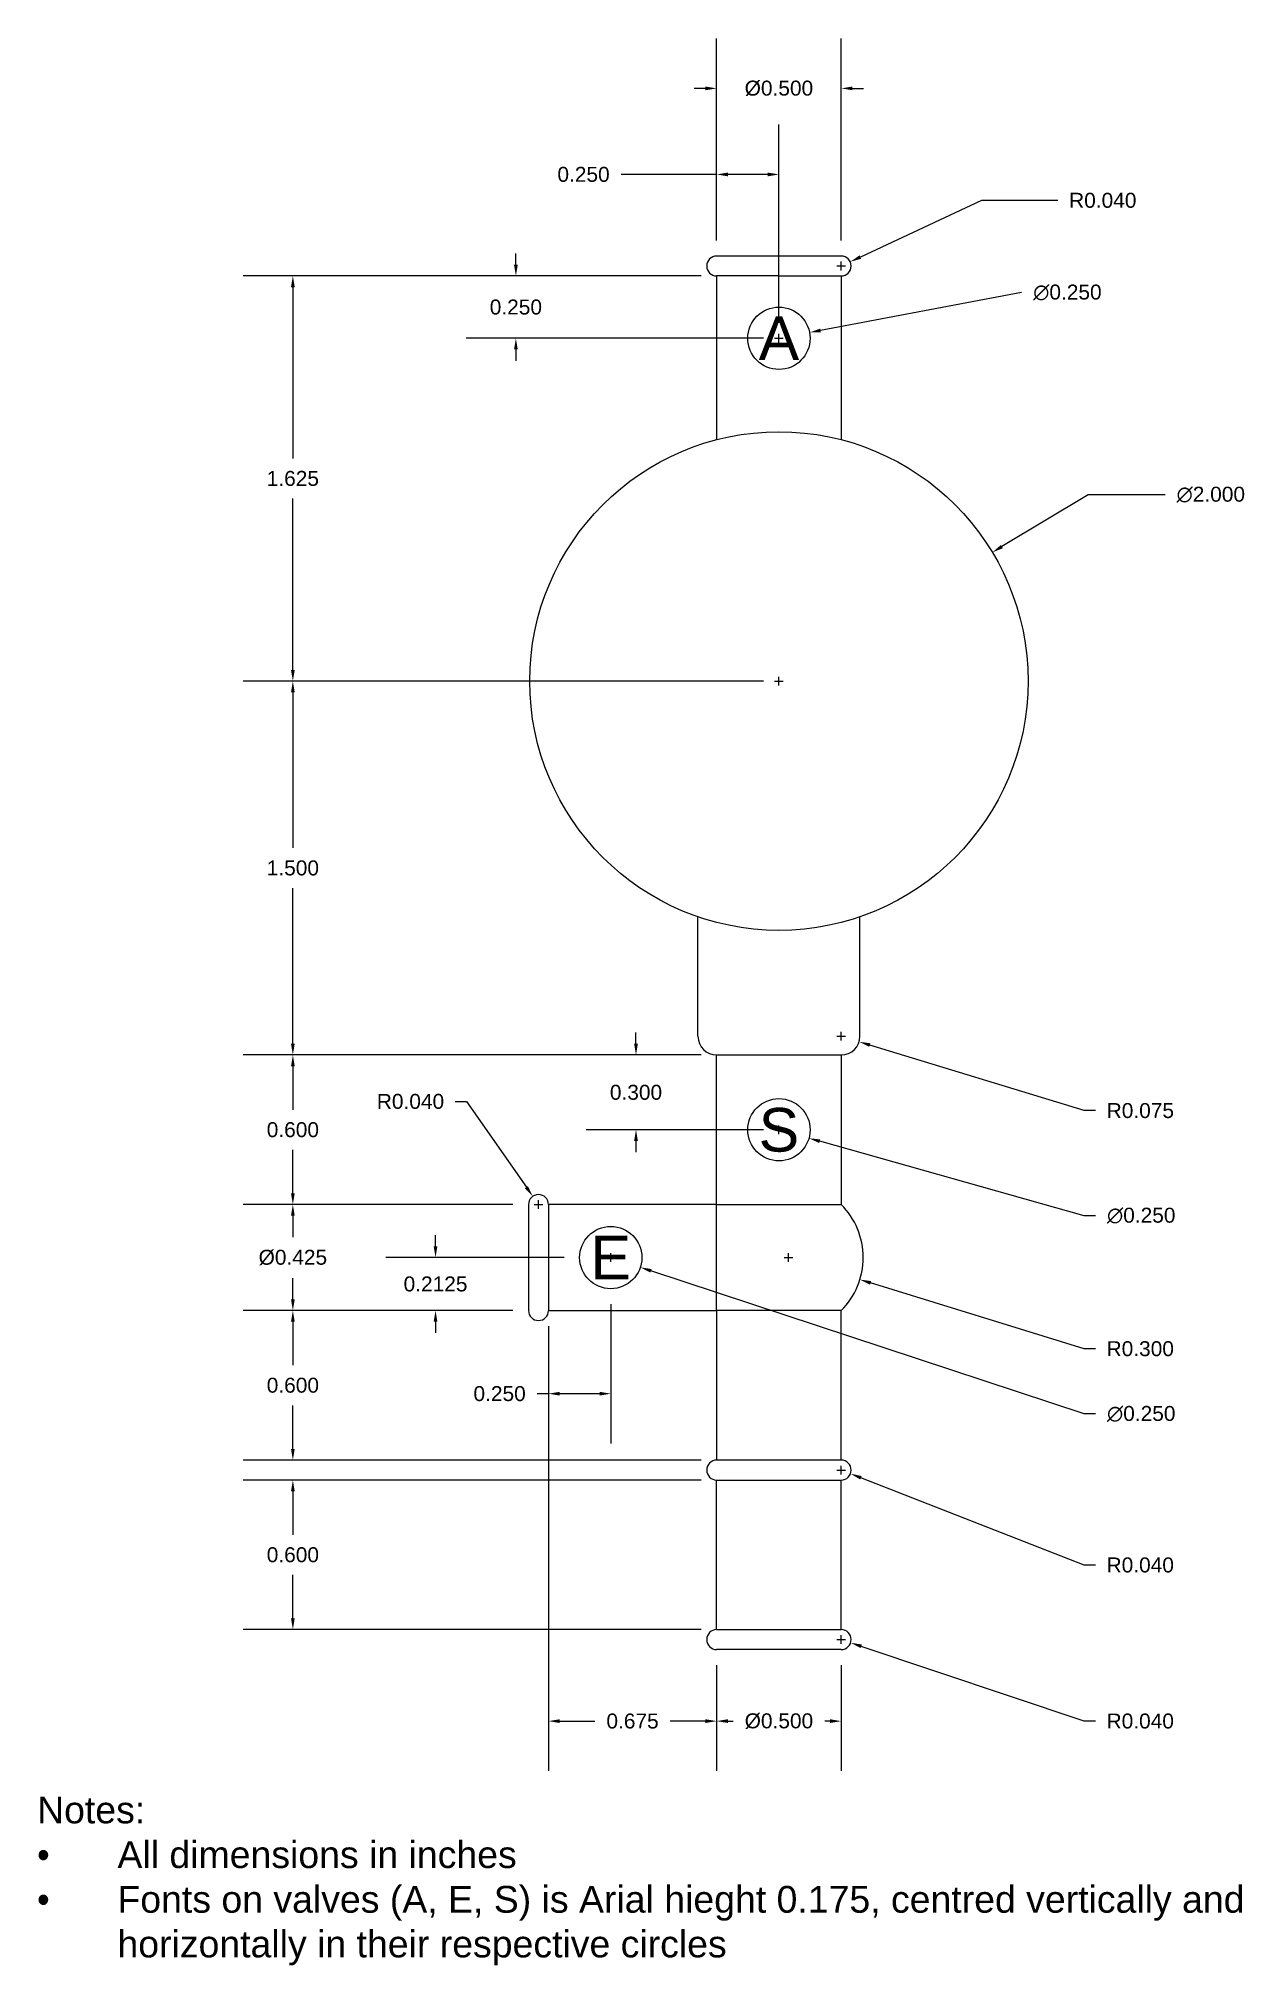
# Model space of a CAD drawing. Header units: inches. Extents: x 2503 to 2748, y 1642 to 1753.
# Drawn here: x 2742.85 to 2747.7, y 1745.05 to 1752.78 of the extents above; entities outside this region: 3.
import ezdxf
from ezdxf.enums import TextEntityAlignment as Align

# ---------------------------------------------------------------- set-up
doc = ezdxf.new("R2010")
doc.units = ezdxf.units.IN
doc.styles.add('DIMS_MODEL', font='arial.ttf')
doc.styles.get("Standard").update_dxf_attribs({"font": 'arial.ttf', "height": 0.175})
doc.dimstyles.new('Assignment1-ANO', dxfattribs={"dimtxt": 0.06, "dimasz": 0.045, "dimexe": 0.2, "dimexo": 0.0625, "dimgap": 0.05, "dimtad": 0, "dimtih": 1, "dimtoh": 1, "dimdec": 3, "dimzin": 0, "dimdsep": 46, "dimtxsty": 'DIMS_MODEL', "dimcen": 0.0175, "dimclrd": 256, "dimclre": 256, "dimclrt": 256, "dimazin": 0, "dimtfac": 1, "dimtdec": 3, "dimtix": 1, "dimtofl": 0, "dimtmove": 0, "dimatfit": 3, "dimfxl": 1, "dimtolj": 1, "dimtzin": 0, "dimlwd": -1, "dimlwe": -1, "dimarcsym": 0})

# ---------------------------------------------------------------- blocks, each defined once
blk = doc.blocks.new('*D6')
at = {"transparency": 16777216}
for p, q in [((2747.0634, 1750.951), (2746.718, 1750.7428)), ((2747.3725, 1750.951), (2747.0634, 1750.951)), ((2745.8229, 1750.1859), (2745.8229, 1750.2209)), ((2745.8054, 1750.2034), (2745.8404, 1750.2034))]:
    blk.add_line(p, q, dxfattribs=at)
blk.add_solid([(2746.7141, 1750.7492), (2746.7218, 1750.7364), (2746.6794, 1750.7196)], dxfattribs=at)
at = {"layer": 'Defpoints', "color": 0, "transparency": 16777216}
for p in [(2746.6794, 1750.7196), (2744.9665, 1749.6872)]:
    blk.add_point(p, dxfattribs=at)
at = {"transparency": 16777216, "insert": (2747.5563, 1750.951), "char_height": 0.06, "attachment_point": 5, "style": 'DIMS_MODEL'}
blk.add_mtext('\\A1;∅2.000', dxfattribs=at)
blk = doc.blocks.new('*D7')
at = {"transparency": 16777216}
for p, q in [((2746.0554, 1746.3584), (2746.0904, 1746.3584)), ((2746.0729, 1746.3409), (2746.0729, 1746.3759)), ((2747.0483, 1746.0313), (2746.1535, 1746.3313)), ((2747.0933, 1746.0313), (2747.0483, 1746.0313))]:
    blk.add_line(p, q, dxfattribs=at)
blk.add_solid([(2746.1559, 1746.3385), (2746.1512, 1746.3242), (2746.1109, 1746.3456)], dxfattribs=at)
at = {"layer": 'Defpoints', "color": 0, "transparency": 16777216}
for p in [(2746.0729, 1746.3584), (2746.1109, 1746.3456)]:
    blk.add_point(p, dxfattribs=at)
at = {"transparency": 16777216, "insert": (2747.2731, 1746.0313), "char_height": 0.06, "attachment_point": 5, "style": 'DIMS_MODEL'}
blk.add_mtext('\\A1;R0.040', dxfattribs=at)
blk = doc.blocks.new('*D8')
at = {"transparency": 16777216}
for p, q in [((2745.5729, 1746.2559), (2745.5729, 1745.8313)), ((2746.0729, 1746.2559), (2746.0729, 1745.8313)), ((2745.6179, 1746.0313), (2745.6392, 1746.0313)), ((2746.0279, 1746.0313), (2746.0067, 1746.0313))]:
    blk.add_line(p, q, dxfattribs=at)
for points in [[(2745.6179, 1746.0388), (2745.6179, 1746.0238), (2745.5729, 1746.0313)], [(2746.0279, 1746.0388), (2746.0279, 1746.0238), (2746.0729, 1746.0313)]]:
    blk.add_solid(points, dxfattribs=at)
at = {"layer": 'Defpoints', "color": 0, "transparency": 16777216}
for p in [(2745.5729, 1746.3184), (2746.0729, 1746.3184), (2746.0729, 1746.0313)]:
    blk.add_point(p, dxfattribs=at)
at = {"transparency": 16777216, "insert": (2745.8229, 1746.0313), "char_height": 0.06, "attachment_point": 5, "style": 'DIMS_MODEL'}
blk.add_mtext('\\A1;%%C0.500', dxfattribs=at)
blk = doc.blocks.new('*D9')
at = {"transparency": 16777216}
for p, q in [((2745.7604, 1750.2034), (2743.672, 1750.2034)), ((2743.872, 1750.1584), (2743.872, 1749.534)), ((2743.872, 1748.7484), (2743.872, 1749.3727)), ((2745.5104, 1748.7034), (2743.672, 1748.7034))]:
    blk.add_line(p, q, dxfattribs=at)
for points in [[(2743.8645, 1750.1584), (2743.8795, 1750.1584), (2743.872, 1750.2034)], [(2743.8645, 1748.7484), (2743.8795, 1748.7484), (2743.872, 1748.7034)]]:
    blk.add_solid(points, dxfattribs=at)
at = {"layer": 'Defpoints', "color": 0, "transparency": 16777216}
for p in [(2745.8229, 1750.2034), (2743.872, 1748.7034), (2745.5729, 1748.7034)]:
    blk.add_point(p, dxfattribs=at)
at = {"transparency": 16777216, "insert": (2743.872, 1749.4534), "char_height": 0.06, "attachment_point": 5, "style": 'DIMS_MODEL'}
blk.add_mtext('\\A1;1.500', dxfattribs=at)
blk = doc.blocks.new('*D11')
at = {"transparency": 16777216}
for p, q in [((2745.5104, 1751.8284), (2743.672, 1751.8284)), ((2743.872, 1751.7834), (2743.872, 1751.0965)), ((2743.872, 1750.2484), (2743.872, 1750.9352)), ((2745.7604, 1750.2034), (2743.672, 1750.2034))]:
    blk.add_line(p, q, dxfattribs=at)
for points in [[(2743.8645, 1751.7834), (2743.8795, 1751.7834), (2743.872, 1751.8284)], [(2743.8645, 1750.2484), (2743.8795, 1750.2484), (2743.872, 1750.2034)]]:
    blk.add_solid(points, dxfattribs=at)
at = {"layer": 'Defpoints', "color": 0, "transparency": 16777216}
for p in [(2743.872, 1751.8284), (2745.5729, 1751.8284), (2745.8229, 1750.2034)]:
    blk.add_point(p, dxfattribs=at)
at = {"transparency": 16777216, "insert": (2743.872, 1751.0159), "char_height": 0.06, "attachment_point": 5, "style": 'DIMS_MODEL'}
blk.add_mtext('\\A1;1.625', dxfattribs=at)
blk = doc.blocks.new('*D12')
at = {"transparency": 16777216}
for p, q in [((2744.7671, 1751.8734), (2744.7671, 1751.9184)), ((2745.5104, 1751.8284), (2744.5671, 1751.8284)), ((2745.7604, 1751.5784), (2744.5671, 1751.5784)), ((2744.7671, 1751.5334), (2744.7671, 1751.4884))]:
    blk.add_line(p, q, dxfattribs=at)
for points in [[(2744.7596, 1751.8734), (2744.7746, 1751.8734), (2744.7671, 1751.8284)], [(2744.7596, 1751.5334), (2744.7746, 1751.5334), (2744.7671, 1751.5784)]]:
    blk.add_solid(points, dxfattribs=at)
at = {"layer": 'Defpoints', "color": 0, "transparency": 16777216}
for p in [(2744.7671, 1751.8284), (2745.5729, 1751.8284), (2745.8229, 1751.5784)]:
    blk.add_point(p, dxfattribs=at)
at = {"transparency": 16777216, "insert": (2744.7671, 1751.7034), "char_height": 0.06, "attachment_point": 5, "style": 'DIMS_MODEL'}
blk.add_mtext('\\A1;0.250', dxfattribs=at)
blk = doc.blocks.new('*D13')
at = {"transparency": 16777216}
for p, q in [((2745.5729, 1751.9709), (2745.5729, 1752.7808)), ((2746.0729, 1751.9709), (2746.0729, 1752.7808)), ((2745.5279, 1752.5808), (2745.4829, 1752.5808)), ((2746.1179, 1752.5808), (2746.1629, 1752.5808))]:
    blk.add_line(p, q, dxfattribs=at)
for points in [[(2745.5279, 1752.5883), (2745.5279, 1752.5733), (2745.5729, 1752.5808)], [(2746.1179, 1752.5883), (2746.1179, 1752.5733), (2746.0729, 1752.5808)]]:
    blk.add_solid(points, dxfattribs=at)
at = {"layer": 'Defpoints', "color": 0, "transparency": 16777216}
for p in [(2745.5729, 1752.5808), (2745.5729, 1751.9084), (2746.0729, 1751.9084)]:
    blk.add_point(p, dxfattribs=at)
at = {"transparency": 16777216, "insert": (2745.8229, 1752.5808), "char_height": 0.06, "attachment_point": 5, "style": 'DIMS_MODEL'}
blk.add_mtext('\\A1;%%C0.500', dxfattribs=at)
blk = doc.blocks.new('*D14')
at = {"transparency": 16777216}
for p, q in [((2745.5729, 1751.9709), (2745.5729, 1752.4356)), ((2745.8229, 1751.6409), (2745.8229, 1752.4356)), ((2745.5729, 1752.2356), (2745.1898, 1752.2356)), ((2745.7779, 1752.2356), (2745.6179, 1752.2356))]:
    blk.add_line(p, q, dxfattribs=at)
for points in [[(2745.6179, 1752.2431), (2745.6179, 1752.2281), (2745.5729, 1752.2356)], [(2745.7779, 1752.2431), (2745.7779, 1752.2281), (2745.8229, 1752.2356)]]:
    blk.add_solid(points, dxfattribs=at)
at = {"layer": 'Defpoints', "color": 0, "transparency": 16777216}
for p in [(2745.5729, 1752.2356), (2745.5729, 1751.9084), (2745.8229, 1751.5784)]:
    blk.add_point(p, dxfattribs=at)
at = {"transparency": 16777216, "insert": (2745.0387, 1752.2356), "char_height": 0.06, "attachment_point": 5, "style": 'DIMS_MODEL'}
blk.add_mtext('\\A1;0.250', dxfattribs=at)
blk = doc.blocks.new('*D15')
at = {"transparency": 16777216}
for p, q in [((2746.6363, 1752.1315), (2746.15, 1751.9043)), ((2746.9429, 1752.1315), (2746.6363, 1752.1315)), ((2746.0554, 1751.8684), (2746.0904, 1751.8684)), ((2746.0729, 1751.8509), (2746.0729, 1751.8859))]:
    blk.add_line(p, q, dxfattribs=at)
blk.add_solid([(2746.1468, 1751.9111), (2746.1531, 1751.8975), (2746.1092, 1751.8853)], dxfattribs=at)
at = {"layer": 'Defpoints', "color": 0, "transparency": 16777216}
for p in [(2746.0729, 1751.8684), (2746.1092, 1751.8853)]:
    blk.add_point(p, dxfattribs=at)
at = {"transparency": 16777216, "insert": (2747.1227, 1752.1315), "char_height": 0.06, "attachment_point": 5, "style": 'DIMS_MODEL'}
blk.add_mtext('\\A1;R0.040', dxfattribs=at)
blk = doc.blocks.new('*D16')
at = {"transparency": 16777216}
for p, q in [((2746.797, 1751.7619), (2745.99, 1751.6098)), ((2745.8054, 1751.5784), (2745.8404, 1751.5784)), ((2745.8229, 1751.5609), (2745.8229, 1751.5959))]:
    blk.add_line(p, q, dxfattribs=at)
blk.add_solid([(2745.9886, 1751.6172), (2745.9914, 1751.6025), (2745.9458, 1751.6015)], dxfattribs=at)
at = {"layer": 'Defpoints', "color": 0, "transparency": 16777216}
for p in [(2745.7001, 1751.5552), (2745.9458, 1751.6015)]:
    blk.add_point(p, dxfattribs=at)
at = {"transparency": 16777216, "insert": (2746.9808, 1751.7619), "char_height": 0.06, "attachment_point": 5, "style": 'DIMS_MODEL'}
blk.add_mtext('\\A1;∅0.250', dxfattribs=at)
blk = doc.blocks.new('*D17')
at = {"transparency": 16777216}
for p, q in [((2746.0554, 1748.7784), (2746.0904, 1748.7784)), ((2746.0729, 1748.7609), (2746.0729, 1748.7959)), ((2747.0483, 1748.4801), (2746.1877, 1748.7433)), ((2747.0933, 1748.4801), (2747.0483, 1748.4801))]:
    blk.add_line(p, q, dxfattribs=at)
blk.add_solid([(2746.1899, 1748.7504), (2746.1855, 1748.7361), (2746.1447, 1748.7564)], dxfattribs=at)
at = {"layer": 'Defpoints', "color": 0, "transparency": 16777216}
for p in [(2746.0729, 1748.7784), (2746.1447, 1748.7564)]:
    blk.add_point(p, dxfattribs=at)
at = {"transparency": 16777216, "insert": (2747.2735, 1748.4801), "char_height": 0.06, "attachment_point": 5, "style": 'DIMS_MODEL'}
blk.add_mtext('\\A1;R0.075', dxfattribs=at)
blk = doc.blocks.new('*D18')
at = {"transparency": 16777216}
for p, q in [((2745.8054, 1748.4034), (2745.8404, 1748.4034)), ((2745.8229, 1748.3859), (2745.8229, 1748.4209)), ((2747.0483, 1748.0588), (2745.9866, 1748.3573)), ((2747.0933, 1748.0588), (2747.0483, 1748.0588))]:
    blk.add_line(p, q, dxfattribs=at)
blk.add_solid([(2745.9886, 1748.3646), (2745.9846, 1748.3501), (2745.9433, 1748.3695)], dxfattribs=at)
at = {"layer": 'Defpoints', "color": 0, "transparency": 16777216}
for p in [(2745.7026, 1748.4372), (2745.9433, 1748.3695)]:
    blk.add_point(p, dxfattribs=at)
at = {"transparency": 16777216, "insert": (2747.2771, 1748.0588), "char_height": 0.06, "attachment_point": 5, "style": 'DIMS_MODEL'}
blk.add_mtext('\\A1;∅0.250', dxfattribs=at)
blk = doc.blocks.new('*D19')
at = {"transparency": 16777216}
for p, q in [((2745.8612, 1747.8734), (2745.8612, 1747.9084)), ((2745.8437, 1747.8909), (2745.8787, 1747.8909)), ((2747.0483, 1747.5249), (2746.1909, 1747.7892)), ((2747.0933, 1747.5249), (2747.0483, 1747.5249))]:
    blk.add_line(p, q, dxfattribs=at)
blk.add_solid([(2746.1931, 1747.7964), (2746.1887, 1747.7821), (2746.1479, 1747.8025)], dxfattribs=at)
at = {"layer": 'Defpoints', "color": 0, "transparency": 16777216}
for p in [(2745.8612, 1747.8909), (2746.1479, 1747.8025)]:
    blk.add_point(p, dxfattribs=at)
at = {"transparency": 16777216, "insert": (2747.2731, 1747.5249), "char_height": 0.06, "attachment_point": 5, "style": 'DIMS_MODEL'}
blk.add_mtext('\\A1;R0.300', dxfattribs=at)
blk = doc.blocks.new('*D20')
at = {"transparency": 16777216}
for p, q in [((2745.1479, 1747.8734), (2745.1479, 1747.9084)), ((2745.1304, 1747.8909), (2745.1654, 1747.8909)), ((2747.0483, 1747.2635), (2745.3094, 1747.8376)), ((2747.0933, 1747.2635), (2747.0483, 1747.2635))]:
    blk.add_line(p, q, dxfattribs=at)
blk.add_solid([(2745.3117, 1747.8447), (2745.307, 1747.8305), (2745.2666, 1747.8517)], dxfattribs=at)
at = {"layer": 'Defpoints', "color": 0, "transparency": 16777216}
for p in [(2745.0293, 1747.9301), (2745.2666, 1747.8517)]:
    blk.add_point(p, dxfattribs=at)
at = {"transparency": 16777216, "insert": (2747.2771, 1747.2635), "char_height": 0.06, "attachment_point": 5, "style": 'DIMS_MODEL'}
blk.add_mtext('\\A1;∅0.250', dxfattribs=at)
blk = doc.blocks.new('*D21')
at = {"transparency": 16777216}
for p, q in [((2746.0729, 1747.0209), (2746.0729, 1747.0559)), ((2746.0554, 1747.0384), (2746.0904, 1747.0384)), ((2747.0483, 1746.6574), (2746.1521, 1747.0074)), ((2747.0933, 1746.6574), (2747.0483, 1746.6574))]:
    blk.add_line(p, q, dxfattribs=at)
blk.add_solid([(2746.1549, 1747.0144), (2746.1494, 1747.0005), (2746.1102, 1747.0238)], dxfattribs=at)
at = {"layer": 'Defpoints', "color": 0, "transparency": 16777216}
for p in [(2746.0729, 1747.0384), (2746.1102, 1747.0238)]:
    blk.add_point(p, dxfattribs=at)
at = {"transparency": 16777216, "insert": (2747.2731, 1746.6574), "char_height": 0.06, "attachment_point": 5, "style": 'DIMS_MODEL'}
blk.add_mtext('\\A1;R0.040', dxfattribs=at)
blk = doc.blocks.new('*D22')
at = {"transparency": 16777216}
for p, q in [((2744.8979, 1747.6159), (2744.8979, 1745.8313)), ((2745.5729, 1746.2559), (2745.5729, 1745.8313)), ((2744.9429, 1746.0313), (2745.084, 1746.0313)), ((2745.5279, 1746.0313), (2745.3869, 1746.0313))]:
    blk.add_line(p, q, dxfattribs=at)
for points in [[(2744.9429, 1746.0388), (2744.9429, 1746.0238), (2744.8979, 1746.0313)], [(2745.5279, 1746.0388), (2745.5279, 1746.0238), (2745.5729, 1746.0313)]]:
    blk.add_solid(points, dxfattribs=at)
at = {"layer": 'Defpoints', "color": 0, "transparency": 16777216}
for p in [(2744.8979, 1747.6784), (2745.5729, 1746.3184), (2744.8979, 1746.0313)]:
    blk.add_point(p, dxfattribs=at)
at = {"transparency": 16777216, "insert": (2745.2354, 1746.0313), "char_height": 0.06, "attachment_point": 5, "style": 'DIMS_MODEL'}
blk.add_mtext('\\A1;0.675', dxfattribs=at)
blk = doc.blocks.new('*D27')
at = {"transparency": 16777216}
for p, q in [((2744.7554, 1748.1034), (2743.672, 1748.1034)), ((2743.872, 1748.0584), (2743.872, 1747.9732)), ((2743.872, 1747.7234), (2743.872, 1747.8086)), ((2744.7554, 1747.6784), (2743.672, 1747.6784))]:
    blk.add_line(p, q, dxfattribs=at)
for points in [[(2743.8645, 1748.0584), (2743.8795, 1748.0584), (2743.872, 1748.1034)], [(2743.8645, 1747.7234), (2743.8795, 1747.7234), (2743.872, 1747.6784)]]:
    blk.add_solid(points, dxfattribs=at)
at = {"layer": 'Defpoints', "color": 0, "transparency": 16777216}
for p in [(2744.8179, 1748.1034), (2743.872, 1747.6784), (2744.8179, 1747.6784)]:
    blk.add_point(p, dxfattribs=at)
at = {"transparency": 16777216, "insert": (2743.872, 1747.8909), "char_height": 0.06, "attachment_point": 5, "style": 'DIMS_MODEL'}
blk.add_mtext('\\A1;%%C0.425', dxfattribs=at)
blk = doc.blocks.new('*D28')
at = {"transparency": 16777216}
for p, q in [((2745.5104, 1748.7034), (2743.672, 1748.7034)), ((2743.872, 1748.6584), (2743.872, 1748.484)), ((2743.872, 1748.1484), (2743.872, 1748.3227)), ((2744.7554, 1748.1034), (2743.672, 1748.1034))]:
    blk.add_line(p, q, dxfattribs=at)
for points in [[(2743.8645, 1748.6584), (2743.8795, 1748.6584), (2743.872, 1748.7034)], [(2743.8645, 1748.1484), (2743.8795, 1748.1484), (2743.872, 1748.1034)]]:
    blk.add_solid(points, dxfattribs=at)
at = {"layer": 'Defpoints', "color": 0, "transparency": 16777216}
for p in [(2745.5729, 1748.7034), (2743.872, 1748.1034), (2744.8179, 1748.1034)]:
    blk.add_point(p, dxfattribs=at)
at = {"transparency": 16777216, "insert": (2743.872, 1748.4034), "char_height": 0.06, "attachment_point": 5, "style": 'DIMS_MODEL'}
blk.add_mtext('\\A1;0.600', dxfattribs=at)
blk = doc.blocks.new('*D29')
at = {"transparency": 16777216}
for p, q in [((2744.7554, 1747.6784), (2743.672, 1747.6784)), ((2743.872, 1747.6334), (2743.872, 1747.459)), ((2743.872, 1747.1234), (2743.872, 1747.2977)), ((2745.5104, 1747.0784), (2743.672, 1747.0784))]:
    blk.add_line(p, q, dxfattribs=at)
for points in [[(2743.8645, 1747.6334), (2743.8795, 1747.6334), (2743.872, 1747.6784)], [(2743.8645, 1747.1234), (2743.8795, 1747.1234), (2743.872, 1747.0784)]]:
    blk.add_solid(points, dxfattribs=at)
at = {"layer": 'Defpoints', "color": 0, "transparency": 16777216}
for p in [(2744.8179, 1747.6784), (2743.872, 1747.0784), (2745.5729, 1747.0784)]:
    blk.add_point(p, dxfattribs=at)
at = {"transparency": 16777216, "insert": (2743.872, 1747.3784), "char_height": 0.06, "attachment_point": 5, "style": 'DIMS_MODEL'}
blk.add_mtext('\\A1;0.600', dxfattribs=at)
blk = doc.blocks.new('*D30')
at = {"transparency": 16777216}
for p, q in [((2745.5104, 1746.9984), (2743.672, 1746.9984)), ((2743.872, 1746.9534), (2743.872, 1746.779)), ((2743.872, 1746.4434), (2743.872, 1746.6177)), ((2745.5104, 1746.3984), (2743.672, 1746.3984))]:
    blk.add_line(p, q, dxfattribs=at)
for points in [[(2743.8645, 1746.9534), (2743.8795, 1746.9534), (2743.872, 1746.9984)], [(2743.8645, 1746.4434), (2743.8795, 1746.4434), (2743.872, 1746.3984)]]:
    blk.add_solid(points, dxfattribs=at)
at = {"layer": 'Defpoints', "color": 0, "transparency": 16777216}
for p in [(2745.5729, 1746.9984), (2743.872, 1746.3984), (2745.5729, 1746.3984)]:
    blk.add_point(p, dxfattribs=at)
at = {"transparency": 16777216, "insert": (2743.872, 1746.6984), "char_height": 0.06, "attachment_point": 5, "style": 'DIMS_MODEL'}
blk.add_mtext('\\A1;0.600', dxfattribs=at)
blk = doc.blocks.new('*D31')
at = {"transparency": 16777216}
for p, q in [((2745.2492, 1748.7484), (2745.2492, 1748.7934)), ((2745.5104, 1748.7034), (2745.0492, 1748.7034)), ((2745.7604, 1748.4034), (2745.0492, 1748.4034)), ((2745.2492, 1748.3584), (2745.2492, 1748.3134))]:
    blk.add_line(p, q, dxfattribs=at)
for points in [[(2745.2417, 1748.7484), (2745.2567, 1748.7484), (2745.2492, 1748.7034)], [(2745.2417, 1748.3584), (2745.2567, 1748.3584), (2745.2492, 1748.4034)]]:
    blk.add_solid(points, dxfattribs=at)
at = {"layer": 'Defpoints', "color": 0, "transparency": 16777216}
for p in [(2745.2492, 1748.7034), (2745.5729, 1748.7034), (2745.8229, 1748.4034)]:
    blk.add_point(p, dxfattribs=at)
at = {"transparency": 16777216, "insert": (2745.2492, 1748.5534), "char_height": 0.06, "attachment_point": 5, "style": 'DIMS_MODEL'}
blk.add_mtext('\\A1;0.300', dxfattribs=at)
blk = doc.blocks.new('*D32')
at = {"transparency": 16777216}
for p, q in [((2744.5239, 1748.5169), (2744.5689, 1748.5169)), ((2744.5689, 1748.5169), (2744.8093, 1748.173)), ((2744.8404, 1748.1034), (2744.8754, 1748.1034)), ((2744.8579, 1748.0859), (2744.8579, 1748.1209))]:
    blk.add_line(p, q, dxfattribs=at)
blk.add_solid([(2744.8154, 1748.1773), (2744.8031, 1748.1687), (2744.835, 1748.1362)], dxfattribs=at)
at = {"layer": 'Defpoints', "color": 0, "transparency": 16777216}
for p in [(2744.835, 1748.1362), (2744.8579, 1748.1034)]:
    blk.add_point(p, dxfattribs=at)
at = {"transparency": 16777216, "insert": (2744.3441, 1748.5169), "char_height": 0.06, "attachment_point": 5, "style": 'DIMS_MODEL'}
blk.add_mtext('\\A1;R0.040', dxfattribs=at)
blk = doc.blocks.new('*D35')
at = {"transparency": 16777216}
for p, q in [((2745.1479, 1747.7034), (2745.1479, 1747.1447)), ((2744.8979, 1747.6159), (2744.8979, 1747.1447)), ((2744.8979, 1747.3447), (2744.8529, 1747.3447)), ((2745.1029, 1747.3447), (2744.9429, 1747.3447))]:
    blk.add_line(p, q, dxfattribs=at)
for points in [[(2744.9429, 1747.3522), (2744.9429, 1747.3372), (2744.8979, 1747.3447)], [(2745.1029, 1747.3522), (2745.1029, 1747.3372), (2745.1479, 1747.3447)]]:
    blk.add_solid(points, dxfattribs=at)
at = {"layer": 'Defpoints', "color": 0, "transparency": 16777216}
for p in [(2745.1479, 1747.7659), (2744.8979, 1747.6784), (2744.8979, 1747.3447)]:
    blk.add_point(p, dxfattribs=at)
at = {"transparency": 16777216, "insert": (2744.7018, 1747.3447), "char_height": 0.06, "attachment_point": 5, "style": 'DIMS_MODEL'}
blk.add_mtext('\\A1;0.250', dxfattribs=at)
blk = doc.blocks.new('*D36')
at = {"transparency": 16777216}
for p, q in [((2744.4446, 1747.9359), (2744.4446, 1747.9809)), ((2744.9604, 1747.8909), (2744.2446, 1747.8909)), ((2744.7554, 1747.6784), (2744.2446, 1747.6784)), ((2744.4446, 1747.6334), (2744.4446, 1747.5884))]:
    blk.add_line(p, q, dxfattribs=at)
for points in [[(2744.4371, 1747.9359), (2744.4521, 1747.9359), (2744.4446, 1747.8909)], [(2744.4371, 1747.6334), (2744.4521, 1747.6334), (2744.4446, 1747.6784)]]:
    blk.add_solid(points, dxfattribs=at)
at = {"layer": 'Defpoints', "color": 0, "transparency": 16777216}
for p in [(2745.0229, 1747.8909), (2744.4446, 1747.6784), (2744.8179, 1747.6784)]:
    blk.add_point(p, dxfattribs=at)
at = {"transparency": 16777216, "insert": (2744.4446, 1747.7846), "char_height": 0.06, "attachment_point": 5, "style": 'DIMS_MODEL'}
blk.add_mtext('\\A1;0.2125', dxfattribs=at)

msp = doc.modelspace()

# ---------------------------------------------------------------- linework, layer by layer
for p, q in [((2746.07295, 1751.90837), (2745.57295, 1751.90837)), ((2745.82295, 1751.82837), (2745.57295, 1751.82837)), ((2745.57295, 1751.82837), (2745.57295, 1751.17161)), ((2745.82295, 1751.82837), (2746.07295, 1751.82837)), ((2746.07295, 1751.82837), (2746.07295, 1751.17161)), ((2745.49795, 1748.77837), (2745.49795, 1749.25765)), ((2746.14795, 1748.77837), (2746.14795, 1749.25765)), ((2745.57295, 1748.10337), (2745.57295, 1748.70337)), ((2745.57295, 1748.70337), (2746.07295, 1748.70337)), ((2746.07295, 1748.70337), (2746.07295, 1748.10337)), ((2744.81795, 1748.10337), (2744.81795, 1747.67837)), ((2745.57295, 1748.10337), (2744.89795, 1748.10337)), ((2744.89795, 1748.10337), (2744.89795, 1747.67837)), ((2745.57295, 1747.67837), (2745.57295, 1748.10337)), ((2745.57295, 1748.10337), (2746.07295, 1748.10337)), ((2744.89795, 1747.67837), (2745.57295, 1747.67837)), ((2746.07295, 1747.67837), (2745.57295, 1747.67837)), ((2745.57295, 1747.67837), (2745.57295, 1747.07837)), ((2746.07295, 1747.07837), (2746.07295, 1747.67837)), ((2746.07295, 1747.07837), (2745.57295, 1747.07837)), ((2745.57295, 1746.39837), (2745.57295, 1746.99837)), ((2745.57295, 1746.99837), (2746.07295, 1746.99837)), ((2746.07295, 1746.39837), (2746.07295, 1746.99837)), ((2745.57295, 1746.39837), (2746.07295, 1746.39837)), ((2746.07295, 1746.31837), (2745.57295, 1746.31837))]:
    msp.add_line(p, q)
for points in [[(2503.38684, 1703.53759), (2536.49704, 1703.53759), (2536.49704, 1726.92339), (2503.38684, 1726.92339)], [(2503.97739, 1704.12814), (2535.90649, 1704.12814), (2535.90649, 1726.33284), (2503.97739, 1726.33284)], [(2580.48236, 1665.16215), (2613.58236, 1665.16215), (2613.58236, 1641.76215), (2580.48236, 1641.76215)]]:
    msp.add_lwpolyline(points, close=True)
for centre, radius in [((2745.82295, 1751.57837), 0.125), ((2745.82295, 1750.20337), 1), ((2745.82295, 1748.40337), 0.125), ((2745.14795, 1747.89087), 0.125)]:
    msp.add_circle(centre, radius)
for centre, radius, start, end in [((2745.57295, 1751.86837), 0.04, 90, 270), ((2746.07295, 1751.86837), 0.04, 270, 90), ((2745.57295, 1748.77837), 0.075, 180, 270), ((2746.07295, 1748.77837), 0.075, 270, 0), ((2744.85795, 1748.10337), 0.04, 0, 180), ((2745.86119, 1747.89087), 0.3, 314.900528, 45.099472), ((2744.85795, 1747.67837), 0.04, 180, 0), ((2745.57295, 1747.03837), 0.04, 90, 270), ((2746.07295, 1747.03837), 0.04, 270, 90), ((2745.57295, 1746.35837), 0.04, 90, 270), ((2746.07295, 1746.35837), 0.04, 270, 90)]:
    msp.add_arc(centre, radius, start, end)

# ---------------------------------------------------------------- texts
for s, p in [('A', (2745.82295, 1751.57837)), ('S', (2745.82295, 1748.40337)), ('E', (2745.14795, 1747.89087))]:
    msp.add_text(s, height=0.175).set_placement(p, align=Align.MIDDLE_CENTER)
at = {"insert": (2742.84546, 1745.72869), "char_height": 0.1075, "attachment_point": 1, "style": 'DIMS_MODEL'}
msp.add_mtext_dynamic_manual_height_columns('Notes:\\P\\pxi-3,l3,t3;{\\fSymbol|b0|i0|c2|p18;·^I}All dimensions in inches\\P{\\fSymbol|b0|i0|c2|p18;·^I}Fonts on valves (A, E, S) is Arial hieght 0.175, centred vertically and horizontally in their respective circles', width=4.9106427, gutter_width=0.875, heights=[0.72577], dxfattribs=at)

# ---------------------------------------------------------------- dimensions: what is measured, and where the dimension line sits
dim = msp.add_linear_dim(base=(2745.57295, 1752.58078), p1=(2746.07295, 1751.90837), p2=(2745.57295, 1751.90837), text='%%C<>', dimstyle='Assignment1-ANO')
dim.commit()
dim.dimension.update_dxf_attribs({"geometry": '*D13', "text_midpoint": (2745.82295, 1752.58078)})
for base, p1, p2, picture, middle in [((2745.57295, 1752.23557), (2745.82295, 1751.57837), (2745.57295, 1751.90837), '*D14', (2745.03867, 1752.23557)), ((2744.89795, 1747.34469), (2745.14795, 1747.76587), (2744.89795, 1747.67837), '*D35', (2744.70182, 1747.34469))]:
    dim = msp.add_linear_dim(base=base, p1=p1, p2=p2, dimstyle='Assignment1-ANO')
    dim.commit()
    dim.dimension.update_dxf_attribs({"geometry": picture, "text_midpoint": middle, "dimtype": 160})
for center, mpoint, picture, middle in [((2746.07295, 1751.86837), (2746.10919, 1751.88529), '*D15', (2747.12272, 1752.13146)), ((2746.07295, 1748.77837), (2746.14467, 1748.75643), '*D17', (2747.27345, 1748.48008)), ((2744.85795, 1748.10337), (2744.83504, 1748.13615), '*D32', (2744.34406, 1748.51695)), ((2745.86119, 1747.89087), (2746.14787, 1747.80249), '*D19', (2747.27313, 1747.52491)), ((2746.07295, 1747.03837), (2746.11021, 1747.02381), '*D21', (2747.27313, 1746.65737)), ((2746.07295, 1746.35837), (2746.11087, 1746.34565), '*D7', (2747.27313, 1746.0313))]:
    dim = msp.add_radius_dim(center=center, mpoint=mpoint, dimstyle='Assignment1-ANO')
    dim.commit()
    dim.dimension.update_dxf_attribs({"geometry": picture, "text_midpoint": middle, "dimtype": 164})
for base, p1, p2, picture, middle in [((2744.76711, 1751.82837), (2745.82295, 1751.57837), (2745.57295, 1751.82837), '*D12', (2744.76711, 1751.70337)), ((2743.87204, 1751.82837), (2745.82295, 1750.20337), (2745.57295, 1751.82837), '*D11', (2743.87204, 1751.01587)), ((2743.87204, 1748.70337), (2745.82295, 1750.20337), (2745.57295, 1748.70337), '*D9', (2743.87204, 1749.45337)), ((2745.2492, 1748.70337), (2745.82295, 1748.40337), (2745.57295, 1748.70337), '*D31', (2745.2492, 1748.55337)), ((2743.87204, 1748.10337), (2745.57295, 1748.70337), (2744.81795, 1748.10337), '*D28', (2743.87204, 1748.40337)), ((2743.87204, 1747.07837), (2744.81795, 1747.67837), (2745.57295, 1747.07837), '*D29', (2743.87204, 1747.37837)), ((2743.87204, 1746.39837), (2745.57295, 1746.99837), (2745.57295, 1746.39837), '*D30', (2743.87204, 1746.69837))]:
    dim = msp.add_linear_dim(base=base, p1=p1, p2=p2, angle=90, dimstyle='Assignment1-ANO')
    dim.commit()
    dim.dimension.update_dxf_attribs({"geometry": picture, "text_midpoint": middle})
for p1, p2, picture, middle in [((2745.70011, 1751.55522), (2745.94579, 1751.60151), '*D16', (2746.79703, 1751.76189)), ((2744.96648, 1749.68716), (2746.67942, 1750.71957), '*D6', (2747.55632, 1750.95098)), ((2745.70262, 1748.4372), (2745.94328, 1748.36953), '*D18', (2747.27705, 1748.05881)), ((2745.02925, 1747.93005), (2745.26665, 1747.85168), '*D20', (2747.27705, 1747.26351))]:
    dim = msp.add_diameter_dim_2p(p1=p1, p2=p2, dimstyle='Assignment1-ANO')
    dim.commit()
    dim.dimension.update_dxf_attribs({"geometry": picture, "text_midpoint": middle, "dimtype": 163})
dim = msp.add_linear_dim(base=(2743.87204, 1747.67837), p1=(2744.81795, 1748.10337), p2=(2744.81795, 1747.67837), angle=90, text='%%C<>', dimstyle='Assignment1-ANO')
dim.commit()
dim.dimension.update_dxf_attribs({"geometry": '*D27', "text_midpoint": (2743.87204, 1747.89087)})
dim = msp.add_linear_dim(base=(2744.44457, 1747.67837), p1=(2745.02295, 1747.89087), p2=(2744.81795, 1747.67837), angle=90, dimstyle='Assignment1-ANO', override={"dimdec": 4})
dim.commit()
dim.dimension.update_dxf_attribs({"geometry": '*D36', "text_midpoint": (2744.44457, 1747.78462)})
dim = msp.add_linear_dim(base=(2744.89795, 1746.0313), p1=(2745.57295, 1746.31837), p2=(2744.89795, 1747.67837), dimstyle='Assignment1-ANO')
dim.commit()
dim.dimension.update_dxf_attribs({"geometry": '*D22', "text_midpoint": (2745.23545, 1746.0313)})
dim = msp.add_linear_dim(base=(2746.07295, 1746.0313), p1=(2745.57295, 1746.31837), p2=(2746.07295, 1746.31837), text='%%C<>', dimstyle='Assignment1-ANO')
dim.commit()
dim.dimension.update_dxf_attribs({"geometry": '*D8', "text_midpoint": (2745.82295, 1746.0313), "dimtype": 160})

doc.saveas('drawing.dxf')
